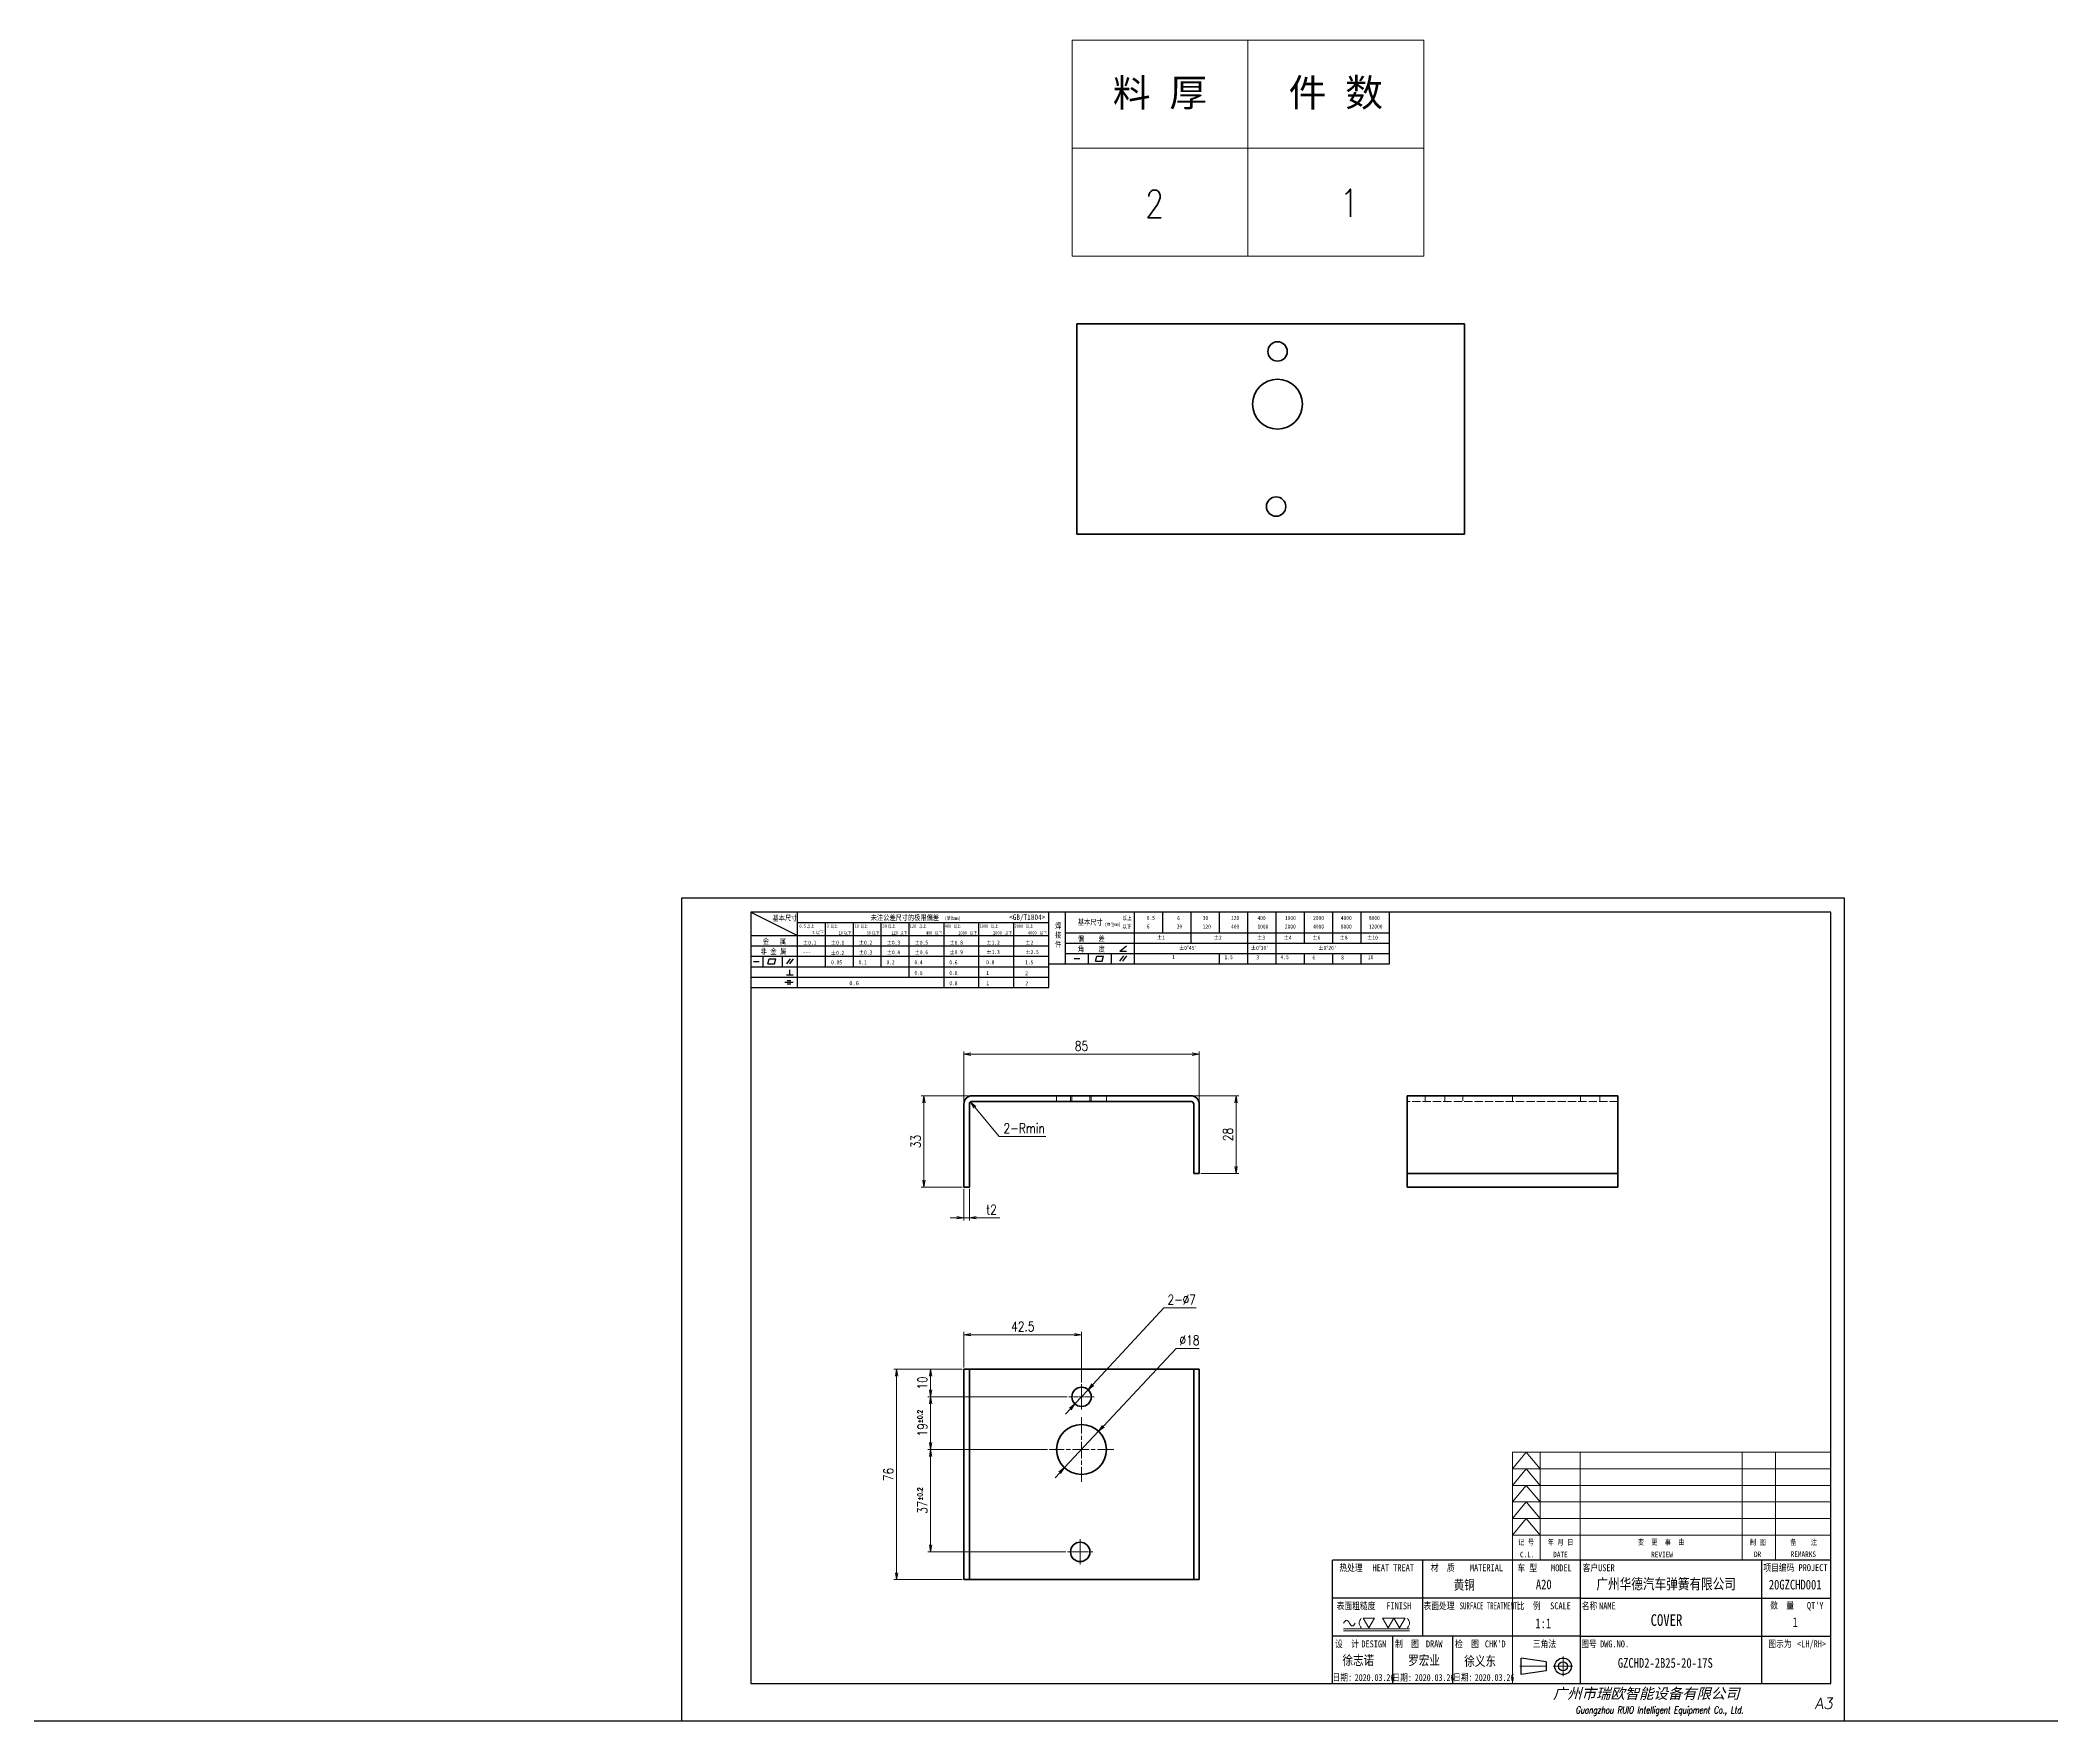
# Model space of a CAD drawing. Header units: millimetres. Extents: x 1201 to 11615, y -7347 to 2683.
# Drawn here: x 3101 to 3827, y -7347 to -6741 of the extents above; entities that cross this region are included whole.
import ezdxf
from ezdxf.enums import TextEntityAlignment as Align

# ---------------------------------------------------------------- set-up
doc = ezdxf.new("R2010")
doc.units = ezdxf.units.MM
for name, pattern in [('AM_ISO02W050x2', [3.75, 3, -0.75]), ('AM_ISO08W050x2', [9, 6, -0.75, 1.5, -0.75]), ('CENTER', [2, 1.25, -0.25, 0.25, -0.25])]:
    doc.linetypes.add(name, pattern=pattern)
for name, color, linetype, lineweight in [('CENTER', 2, 'AM_ISO08W050x2', 15), ('DIM', 3, 'Continuous', 20), ('DRAWING', 7, 'Continuous', 35), ('HIDDEN', 1, 'AM_ISO02W050x2', 18), ('图框', 7, 'Continuous', 15)]:
    doc.layers.add(name, color=color, linetype=linetype, lineweight=lineweight)
doc.layers.add('图\\M+19E79\\M+195B6\\M+18E9A', color=7, linetype='Continuous')
doc.styles.add('DIM', font='romans.shx', dxfattribs={"width": 0.8, "bigfont": 'bigfont.shx'})
doc.styles.get("Standard").update_dxf_attribs({"font": 'arial.ttf'})
doc.styles.add('STYLE1', font='')
doc.styles.add('国标', font='simfang.ttf', dxfattribs={"width": 0.8})
doc.styles.add('标题\\M+18E9A', font='romand.shx', dxfattribs={"oblique": 10, "bigfont": 'bigfont.shx'})
doc.styles.get('STYLE1').set_extended_font_data('SimSun')
doc.dimstyles.new('YH 1-1$0', dxfattribs={"dimtxt": 3.5, "dimasz": 2.5, "dimexe": 1, "dimexo": 0.625, "dimgap": 1.2, "dimtad": 1, "dimzin": 9, "dimdsep": 46, "dimtxsty": 'DIM', "dimblk": 'OPEN', "dimcen": 0, "dimclrd": 8, "dimclre": 8, "dimclrt": 2, "dimazin": 2, "dimtfac": 0.5, "dimtmove": 0, "dimatfit": 3, "dimldrblk": 'OPEN', "dimfxl": 0, "dimtolj": 1, "dimlwd": 13, "dimlwe": 13, "dimarcsym": 0})
doc.dimstyles.new('YH 1-1$3', dxfattribs={"dimtxt": 3.5, "dimasz": 2.5, "dimexe": 1, "dimexo": 0.625, "dimgap": 1.2, "dimtad": 1, "dimtoh": 1, "dimzin": 9, "dimdsep": 46, "dimtxsty": 'DIM', "dimblk": 'OPEN', "dimcen": 0, "dimclrd": 8, "dimclre": 8, "dimclrt": 2, "dimazin": 2, "dimtfac": 0.5, "dimtmove": 0, "dimatfit": 3, "dimldrblk": 'OPEN', "dimfxl": 0, "dimtolj": 1, "dimlwd": 13, "dimlwe": 13, "dimarcsym": 0})
doc.dimstyles.new('YH 1-1$4', dxfattribs={"dimtxt": 3.5, "dimasz": 2.5, "dimexe": 1, "dimexo": 0.625, "dimgap": 1.2, "dimtad": 1, "dimtoh": 1, "dimzin": 9, "dimdsep": 46, "dimtxsty": 'DIM', "dimblk": 'OPEN', "dimcen": 0, "dimclrd": 8, "dimclre": 8, "dimclrt": 2, "dimazin": 2, "dimtfac": 0.5, "dimtmove": 0, "dimatfit": 3, "dimldrblk": 'OPEN', "dimfxl": 0, "dimtolj": 1, "dimlwd": 13, "dimlwe": 13, "dimarcsym": 0})

# ---------------------------------------------------------------- blocks, each defined once
blk = doc.blocks.new('GZDEH零件A3图框V01版')
at = {"color": 1, "linetype": 'CENTER', "lineweight": 5, "ltscale": 9.144}
blk.add_line((3169.96, -1826.8), (3160.14, -1826.8), dxfattribs=at)
at = {"color": 2, "linetype": 'ByBlock', "lineweight": 30}
for p, q in [((3169.66, -1825.2), (3160.66, -1823.8)), ((3160.66, -1829.8), (3160.66, -1823.8)), ((3169.66, -1828.4), (3160.66, -1829.8)), ((3169.66, -1825.2), (3169.66, -1828.4))]:
    blk.add_line(p, q, dxfattribs=at)
at = {"color": 1, "linetype": 'CENTER', "lineweight": 5, "ltscale": 16.256}
for p, q in [((3179.31, -1826.8), (3172.27, -1826.8)), ((3175.79, -1823.28), (3175.79, -1830.32))]:
    blk.add_line(p, q, dxfattribs=at)
at = {"color": 2, "linetype": 'ByBlock', "lineweight": 30}
for radius in [3, 1.6]:
    blk.add_circle((3175.79, -1826.8), radius, dxfattribs=at)
at = {"layer": 'Defpoints', "linetype": 'Continuous'}
for p, q in [((2857.49, -1549.46), (2857.49, -1846.46)), ((3277.49, -1549.46), (2857.49, -1549.46)), ((3277.49, -1846.46), (3277.49, -1549.46)), ((2857.49, -1846.46), (3277.49, -1846.46))]:
    blk.add_line(p, q, dxfattribs=at)
at = {"layer": '图\\M+19E79\\M+195B6\\M+18E9A', "linetype": 'Continuous', "lineweight": 30}
for p, q in [((2882.49, -1554.46), (2882.49, -1832.96)), ((3272.49, -1554.46), (2882.49, -1554.46)), ((3272.49, -1832.96), (3272.49, -1554.46)), ((2882.49, -1832.96), (3272.49, -1832.96))]:
    blk.add_line(p, q, dxfattribs=at)
at = {"layer": '图\\M+19E79\\M+195B6\\M+18E9A', "color": 9}
for p, q in [((2882.49, -1554.46), (2899.37, -1562.92)), ((2899.37, -1581.67), (2899.37, -1554.46)), ((2899.37, -1558.24), (2990.09, -1558.24)), ((2909.45, -1574.17), (2909.45, -1558.24)), ((2919.53, -1574.17), (2919.53, -1558.24)), ((2929.61, -1574.17), (2929.61, -1558.24)), ((2939.69, -1577.92), (2939.69, -1558.24)), ((2952.29, -1581.67), (2952.29, -1558.24)), ((2964.89, -1581.67), (2964.89, -1558.24)), ((2977.49, -1581.67), (2977.49, -1558.24)), ((2990.09, -1581.67), (2990.09, -1554.46)), ((2996.09, -1573.08), (2996.09, -1554.46)), ((3021.09, -1561.98), (3021.09, -1554.46)), ((3031.31, -1561.98), (3031.31, -1554.46)), ((3041.53, -1561.98), (3041.53, -1554.46)), ((3051.75, -1561.98), (3051.75, -1554.46)), ((3061.98, -1561.98), (3061.98, -1554.46)), ((3072.2, -1561.98), (3072.2, -1554.46)), ((3082.42, -1561.98), (3082.42, -1554.46)), ((3092.64, -1561.98), (3092.64, -1554.46)), ((3102.86, -1561.98), (3102.86, -1554.46)), ((3113.09, -1573.08), (3113.09, -1554.46)), ((2882.49, -1562.92), (2990.09, -1562.92)), ((2882.49, -1566.67), (2990.09, -1566.67)), ((2996.09, -1561.98), (3113.09, -1561.98)), ((2996.09, -1565.68), (3113.09, -1565.68)), ((3015.75, -1568.51), (3018.15, -1566.66)), ((3015.75, -1568.51), (3018.15, -1568.51)), ((3021.09, -1573.08), (3021.09, -1561.98)), ((3041.53, -1565.68), (3041.53, -1561.98)), ((3061.98, -1573.08), (3061.98, -1561.98)), ((3072.2, -1573.08), (3072.2, -1561.98)), ((3082.42, -1565.68), (3082.42, -1561.98)), ((3092.64, -1565.68), (3092.64, -1561.98)), ((3102.86, -1565.68), (3102.86, -1561.98)), ((2882.49, -1570.42), (2990.09, -1570.42)), ((2882.49, -1574.17), (2990.09, -1574.17)), ((2883.43, -1572.27), (2885.49, -1572.27)), ((2886.92, -1574.12), (2886.92, -1570.42)), ((2888.59, -1573.16), (2889.07, -1571.37)), ((2888.59, -1573.16), (2891, -1573.16)), ((2889.07, -1571.37), (2891.48, -1571.37)), ((2891, -1573.16), (2891.48, -1571.37)), ((2893.91, -1574.12), (2893.91, -1570.42)), ((2895.52, -1573.16), (2896.85, -1571.3)), ((2896.58, -1577.05), (2896.58, -1575.28)), ((2896.6, -1573.16), (2897.94, -1571.3)), ((2990.09, -1573.08), (3113.09, -1573.08)), ((2996.09, -1569.38), (3113.09, -1569.38)), ((2999.26, -1571.23), (3001.32, -1571.23)), ((3004.42, -1573.08), (3004.42, -1569.38)), ((3006.97, -1572.12), (3007.45, -1570.33)), ((3006.97, -1572.12), (3009.39, -1572.12)), ((3007.45, -1570.33), (3009.86, -1570.33)), ((3009.39, -1572.12), (3009.86, -1570.33)), ((3012.75, -1573.08), (3012.75, -1569.38)), ((3012.75, -1573.33), (3012.75, -1573.08)), ((3015.81, -1572.12), (3017.15, -1570.26)), ((3016.89, -1572.12), (3018.23, -1570.26)), ((3051.75, -1573.08), (3051.75, -1569.38)), ((3082.42, -1573.08), (3082.42, -1569.48)), ((3092.64, -1573.08), (3092.64, -1569.38)), ((3102.86, -1573.08), (3102.86, -1569.38)), ((2882.49, -1577.92), (2990.09, -1577.92)), ((2882.49, -1581.67), (2990.09, -1581.67)), ((2894.79, -1579.77), (2897.77, -1579.77)), ((2895.42, -1577.05), (2897.81, -1577.05)), ((2895.57, -1579.17), (2896.92, -1579.17)), ((2895.57, -1580.37), (2896.93, -1580.37)), ((3272.49, -1788.46), (3092.49, -1788.46)), ((3124.99, -1788.46), (3124.99, -1815.96)), ((3181.99, -1788.46), (3181.99, -1832.96)), ((3247.49, -1788.46), (3247.49, -1832.96)), ((3181.99, -1802.21), (3092.49, -1802.21)), ((3181.99, -1802.21), (3272.49, -1802.21)), ((3181.99, -1815.96), (3092.49, -1815.96)), ((3114.17, -1815.96), (3114.17, -1832.96)), ((3114.17, -1815.96), (3114.17, -1832.96)), ((3135.83, -1815.96), (3135.83, -1832.96)), ((3135.83, -1815.96), (3135.83, -1832.96)), ((3181.99, -1815.96), (3272.49, -1815.96))]:
    blk.add_line(p, q, dxfattribs=at)
at = {"layer": '图\\M+19E79\\M+195B6\\M+18E9A', "color": 7}
blk.add_line((3272.49, -1788.46), (3092.49, -1788.46), dxfattribs=at)
at = {"layer": '图\\M+19E79\\M+195B6\\M+18E9A', "color": 9, "linetype": 'Continuous'}
blk.add_line((3092.49, -1832.96), (3092.49, -1788.46), dxfattribs=at)
at = {"layer": '图框', "color": 7}
for p, q in [((3157.49, -1749.46), (3272.49, -1749.46)), ((3157.49, -1832.96), (3157.49, -1749.46))]:
    blk.add_line(p, q, dxfattribs=at)
at = {"layer": '图框', "color": 9}
for p, q in [((3157.49, -1755.46), (3162.49, -1749.46)), ((3162.49, -1749.46), (3167.49, -1755.46)), ((3167.49, -1788.46), (3167.49, -1749.46)), ((3240.49, -1788.46), (3240.49, -1749.46)), ((3252.49, -1749.46), (3252.49, -1788.46)), ((3157.49, -1755.46), (3272.49, -1755.46)), ((3157.49, -1761.46), (3162.49, -1755.46)), ((3162.49, -1755.46), (3167.49, -1761.46)), ((3157.49, -1761.46), (3272.49, -1761.46)), ((3157.49, -1767.46), (3162.49, -1761.46)), ((3162.49, -1761.46), (3167.49, -1767.46)), ((3157.49, -1767.46), (3272.49, -1767.46)), ((3157.49, -1773.46), (3162.49, -1767.46)), ((3162.49, -1767.46), (3167.49, -1773.46)), ((3157.49, -1773.46), (3272.49, -1773.46)), ((3157.49, -1779.46), (3162.49, -1773.46)), ((3157.49, -1779.46), (3272.49, -1779.46)), ((3162.49, -1773.46), (3167.49, -1779.46))]:
    blk.add_line(p, q, dxfattribs=at)
at = {"layer": '图框', "color": 9, "linetype": 'Continuous'}
blk.add_line((3181.99, -1749.46), (3181.99, -1832.96), dxfattribs=at)
at = {"layer": '图\\M+19E79\\M+195B6\\M+18E9A', "color": 9, "style": '国标'}
for s, height, width, p in [('基本尺寸', 2, 0.8, (2890.33, -1557.58)), ('未注公差尺寸的极限偏差', 2, 0.8, (2925.81, -1557.44)), ('30', 1.2, 0.8, (2930.04, -1560.11)), ('<GB/T1804>', 2, 0.8, (2975.78, -1557.27)), ('基本尺寸', 2, 0.8, (3000.6, -1559.1)), ('以下', 1.5, 0.8, (3016.58, -1560.43)), ('以上', 1.5, 0.8, (3016.64, -1557.33)), ('0.5', 1.5, 0.8, (3025.49, -1557.3)), ('6', 1.5, 0.8, (3025.49, -1560.38)), ('30', 1.5, 0.8, (3036.31, -1560.39)), ('6', 1.5, 0.8, (3036.45, -1557.34)), ('30', 1.5, 0.8, (3045.69, -1557.31)), ('120', 1.5, 0.8, (3045.69, -1560.41)), ('400', 1.5, 0.8, (3055.91, -1560.41)), ('120', 1.5, 0.8, (3055.91, -1557.31)), ('400', 1.5, 0.8, (3065.46, -1557.31)), ('1000', 1.5, 0.8, (3065.46, -1560.41)), ('2000', 1.5, 0.8, (3075.36, -1560.41)), ('1000', 1.5, 0.8, (3075.36, -1557.31)), ('4000', 1.5, 0.8, (3085.57, -1560.41)), ('2000', 1.5, 0.8, (3085.57, -1557.31)), ('4000', 1.5, 0.8, (3095.57, -1557.31)), ('8000', 1.5, 0.8, (3095.57, -1560.41)), ('8000', 1.5, 0.8, (3105.7, -1557.31)), ('12000', 1.5, 0.8, (3105.7, -1560.41)), ('非 金 属', 2, 0.8, (2886.02, -1569.65)), ('金   属', 2, 0.8, (2886.82, -1565.98)), ('±0.1', 1.5, 0.8, (2901.27, -1566.23)), ('±0.1', 1.5, 0.8, (2911.35, -1566.23)), ('±0.2', 1.5, 0.8, (2911.35, -1569.92)), ('±0.2', 1.5, 0.8, (2921.43, -1566.23)), ('±0.3', 1.5, 0.8, (2921.43, -1569.77)), ('±0.3', 1.5, 0.8, (2931.51, -1566.23)), ('±0.4', 1.5, 0.8, (2931.51, -1569.71)), ('±0.5', 1.5, 0.8, (2941.59, -1566.23)), ('±0.6', 1.5, 0.8, (2941.59, -1569.71)), ('±0.8', 1.5, 0.8, (2954.19, -1566.23)), ('±0.9', 1.5, 0.8, (2954.19, -1569.68)), ('±1.2', 1.5, 0.8, (2967.51, -1566.23)), ('±1.3', 1.5, 0.8, (2967.51, -1569.62)), ('±2', 1.5, 0.8, (2981.58, -1566.23)), ('±2.5', 1.5, 0.8, (2981.58, -1569.61)), ('偏    差', 2, 0.8, (3000.6, -1565.04)), ('角    度', 2, 0.8, (3000.6, -1568.74)), ('±1', 1.5, 0.8, (3029.16, -1564.42)), ("±0%%D45'", 1.5, 0.8, (3037.06, -1568.12)), ('±2', 1.5, 0.8, (3049.61, -1564.42)), ("±0%%D30'", 1.5, 0.8, (3062.98, -1568.12)), ('±3', 1.5, 0.8, (3065.3, -1564.42)), ('±4', 1.5, 0.8, (3074.85, -1564.42)), ('±6', 1.5, 0.8, (3085.22, -1564.42)), ("±0%%D20'", 1.5, 0.8, (3087.38, -1568.12)), ('±8', 1.5, 0.8, (3095.06, -1564.42)), ('±10', 1.5, 0.8, (3105.02, -1564.42)), ('---', 1.5, 0.8, (2901.27, -1569.65)), ('0.1', 1.5, 0.8, (2921.43, -1573.34)), ('0.2', 1.5, 0.8, (2931.51, -1573.33)), ('0.4', 1.5, 0.8, (2941.59, -1573.33)), ('0.6', 1.5, 0.8, (2941.59, -1577.14)), ('0.6', 1.5, 0.8, (2954.19, -1573.35)), ('0.8', 1.5, 0.8, (2954.19, -1577.17)), ('0.8', 1.5, 0.8, (2967.51, -1573.33)), ('1', 1.5, 0.8, (2967.51, -1577.12)), ('2', 1.5, 0.8, (2981.58, -1577.26)), ('1.5', 1.5, 0.8, (2981.58, -1573.34)), ('1', 1.5, 0.8, (3034.69, -1571.43)), ('1.5', 1.5, 0.8, (3053.59, -1571.46)), ('3', 1.5, 0.8, (3065.05, -1571.53)), ('4.5', 1.5, 0.8, (3073.82, -1571.46)), ('6', 1.5, 0.8, (3085.28, -1571.6)), ('8', 1.5, 0.8, (3095.68, -1571.56)), ('10', 1.5, 0.8, (3105.36, -1571.47)), ('0.8', 1.5, 0.8, (2954.19, -1580.87)), ('1', 1.5, 0.8, (2967.59, -1580.86)), ('2', 1.5, 0.8, (2981.62, -1580.89)), ('热处理', 2.5, 0.8, (3095.03, -1792.46)), ('材  质', 2.5, 0.8, (3128.04, -1792.46)), ('项目编码 PROJECT', 2.5, 0.8, (3248.13, -1792.43)), ('表面粗糙度', 2.5, 0.8, (3094.05, -1806.21)), ('表面处理', 2.5, 0.8, (3125.41, -1806.21)), ('SURFACE TREATMENT', 2.5, 0.6, (3138.47, -1806.21)), ('比  例\u3000', 2.5, 0.8, (3159.1, -1806.21)), ('SCALE', 2.5, 0.8, (3171.15, -1806.21)), ('名称\u3000', 2.5, 0.8, (3182.54, -1806.21)), ('NAME', 2.5, 0.8, (3188.8, -1806.21)), ('数  量', 2.5, 0.8, (3250.61, -1806.05)), ("QT'Y ", 2.5, 0.8, (3263.86, -1806.05)), (' DESIGN', 2.5, 0.8, (3101.47, -1819.96)), (' DRAW', 2.5, 0.8, (3124.78, -1819.96)), ("CHK'D", 2.5, 0.8, (3147.58, -1819.96)), ('三角法', 2.5, 0.8, (3164.9, -1819.96)), ('图号', 2.5, 0.8, (3182.36, -1819.96)), ('DWG.NO.', 2.5, 0.8, (3189.16, -1819.96)), ('图示为', 2.5, 0.8, (3249.94, -1819.93)), ('<LH/RH>', 2.5, 0.8, (3260.31, -1819.93))]:
    blk.add_text(s, height=height, dxfattribs=dict(at, width=width)).set_placement(p)
at = {"layer": '图\\M+19E79\\M+195B6\\M+18E9A', "color": 9, "lineweight": 15, "style": '国标', "width": 0.8}
for s, p in [('0.5', (2900.03, -1560.11)), ('以上', (2902.64, -1560.16)), ('3', (2904.73, -1562.41)), ('以下', (2906.1, -1562.46)), ('3', (2909.88, -1560.11)), ('以上', (2911.25, -1560.16)), ('10', (2914.19, -1562.54)), ('以下', (2916.18, -1562.59)), ('10', (2919.96, -1560.11)), ('以上', (2922.09, -1560.16)), ('30', (2924.27, -1562.54)), ('以下', (2926.26, -1562.59)), ('以上', (2932.02, -1560.16)), ('120', (2933.26, -1562.54)), ('以下', (2936.34, -1562.59)), ('120', (2939.88, -1560.11)), ('以上', (2943.21, -1560.16)), ('400', (2945.7, -1562.54)), ('以下', (2948.94, -1562.59)), ('400', (2952.52, -1560.11)), ('(单位mm)', (2952.44, -1557.27)), ('以上', (2955.68, -1560.16)), ('1000', (2957.41, -1562.54)), ('以下', (2961.54, -1562.59)), ('1000', (2965.12, -1560.11)), ('以上', (2969.16, -1560.16)), ('2000', (2969.99, -1562.54)), ('以下', (2974.14, -1562.59)), ('2000', (2977.72, -1560.11)), ('以上', (2981.8, -1560.16)), ('4000', (2982.59, -1562.54)), ('以下', (2986.74, -1562.59)), ('(单位mm)', (3010.27, -1559.51))]:
    blk.add_text(s, height=1.2, dxfattribs=at).set_placement(p)
at = {"layer": '图\\M+19E79\\M+195B6\\M+18E9A', "color": 9, "lineweight": 13, "style": '国标'}
blk.add_text('0.6', height=1.5, dxfattribs=at).set_placement((2918.05, -1580.85))
at = {"layer": '图\\M+19E79\\M+195B6\\M+18E9A', "color": 9, "style": '国标', "width": 0.8}
for s, p in [('HEAT TREAT', (3114.49, -1792.46)), ('MATERIAL', (3148.14, -1792.46)), ('客户', (3185.68, -1792.46)), ('USER', (3191.46, -1792.46)), ('FINISH', (3116.48, -1806.21)), ('设  计', (3097.79, -1819.96)), ('制  图', (3119.43, -1819.96)), ('检  图', (3141.11, -1819.96)), ('日期:', (3096.09, -1832)), ('日期:', (3117.71, -1832.1)), ('日期:', (3139.62, -1832))]:
    blk.add_text(s, height=2.5, dxfattribs=at).set_placement(p, align=Align.CENTER)
for s, p in [('车 型', (3162.87, -1791.2)), ('MODEL', (3175.2, -1791.24))]:
    blk.add_text(s, height=2.5, dxfattribs=at).set_placement(p, align=Align.MIDDLE)
at = {"layer": '图\\M+19E79\\M+195B6\\M+18E9A', "color": 7, "lineweight": -3, "style": 'STYLE1', "oblique": 15}
blk.add_text('广州市瑞欧智能设备有限公司', height=3.8, dxfattribs=at).set_placement((3172.16, -1838.51))
at = {"layer": '图\\M+19E79\\M+195B6\\M+18E9A', "color": 7, "style": '标题\\M+18E9A', "oblique": 10, "width": 0.75}
blk.add_text('Guangzhou RUIO Intelligent Equipment Co., Ltd. ', height=2.5, dxfattribs=at).set_placement((3211.26, -1842.9), align=Align.MIDDLE)
at = {"layer": '图\\M+19E79\\M+195B6\\M+18E9A', "color": 7, "style": '标题\\M+18E9A', "oblique": 10}
blk.add_text('A3', height=4, dxfattribs=at).set_placement((3269.91, -1840.2), align=Align.MIDDLE)
at = {"layer": '图\\M+19E79\\M+195B6\\M+18E9A', "color": 9, "insert": (2992.39, -1558.41), "char_height": 2, "width": 3.1877, "attachment_point": 1, "style": '国标'}
blk.add_mtext('焊\\P接\\P件', dxfattribs=at)
at = {"layer": '图\\M+19E79\\M+195B6\\M+18E9A', "color": 9, "insert": (2911.51, -1573.37), "char_height": 1.5, "attachment_point": 7, "style": '国标'}
blk.add_mtext_dynamic_manual_height_columns('0.05', width=5.1982, gutter_width=12.5, heights=[0], dxfattribs=at)
at = {"layer": '图框', "color": 9, "style": '国标', "width": 0.8}
for s, p in [('记 号', (3162.47, -1782.94)), ('C.L.', (3162.86, -1787.45)), ('年 月 日', (3174.9, -1782.98)), ('DATE', (3174.85, -1787.42)), ('变  更  事  由', (3211.24, -1782.93)), ('REVIEW', (3211.55, -1787.45))]:
    blk.add_text(s, height=2, dxfattribs=at).set_placement(p, align=Align.CENTER)
for s, p in [('制 图', (3246.15, -1781.95)), ('DR', (3246.06, -1786.34)), ('备    注', (3262.68, -1781.92)), ('REMARKS', (3262.57, -1786.32))]:
    blk.add_text(s, height=2, dxfattribs=at).set_placement(p, align=Align.MIDDLE)
blk = doc.blocks.new('FINISH_012')
at = {"layer": 'DIM'}
for p, q in [((-16.94, -5), (-14.06, -5)), ((-15.5, -7.5), (-16.94, -5)), ((-14.06, -5), (-15.5, -7.5)), ((-11.94, -5), (-9.06, -5)), ((-10.5, -7.5), (-11.94, -5)), ((-9.06, -5), (-10.5, -7.5)), ((-7.61, -7.5), (-9.06, -5)), ((-9.06, -5), (-6.17, -5)), ((-6.17, -5), (-7.61, -7.5)), ((-22.04, -7.78), (-5, -7.78)), ((-22.04, -8.28), (-5, -8.28))]:
    blk.add_line(p, q, dxfattribs=at)
for points in [[(-17.5, -5), (-18, -6.25), (-17.5, -7.5)], [(-5.5, -5), (-5, -6.25), (-5.5, -7.5)], [(-22, -6.25), (-21.25, -5.5), (-20.5, -6.25), (-19.75, -7), (-19, -6.25)]]:
    blk.add_spline(points, degree=3, dxfattribs=at)
blk = doc.blocks.new('_Open')
at = {"color": 0, "linetype": 'ByBlock', "lineweight": -2}
for p, q in [((-1, 0.17), (0, 0)), ((-1, -0.17), (0, 0)), ((0, 0), (-1, 0))]:
    blk.add_line(p, q, dxfattribs=at)
blk = doc.blocks.new('*D857')
at = {"layer": 'Defpoints', "color": 0, "ltscale": 2, "transparency": 16777216}
for p in [(3434.31, -7220.5), (3410.01, -7296.5), (3434.31, -7296.5)]:
    blk.add_point(p, dxfattribs=at)
at = {"layer": 'DIM', "color": 8, "lineweight": 13, "ltscale": 2, "transparency": 16777216}
for p, q in [((3433.69, -7220.5), (3409.01, -7220.5)), ((3410.01, -7223), (3410.01, -7294)), ((3433.69, -7296.5), (3409.01, -7296.5))]:
    blk.add_line(p, q, dxfattribs=at)
at = {"layer": 'DIM', "color": 8, "lineweight": 13, "ltscale": 2, "transparency": 16777216, "xscale": 2.5, "yscale": 2.5, "zscale": 2.5}
for p, rotation in [((3410.01, -7220.5), 90), ((3410.01, -7296.5), 270)]:
    blk.add_blockref('_Open', p, dxfattribs=dict(at, rotation=rotation))
at = {"layer": 'DIM', "color": 2, "ltscale": 2, "transparency": 16777216, "insert": (3407.06, -7258.5), "char_height": 3.5, "attachment_point": 5, "rotation": 90, "style": 'DIM'}
blk.add_mtext('\\A1;76', dxfattribs=at)
blk = doc.blocks.new('*D858')
at = {"layer": 'Defpoints', "color": 0, "ltscale": 2, "transparency": 16777216}
for p in [(3422.31, -7220.5), (3434.31, -7220.5), (3472.26, -7230.5)]:
    blk.add_point(p, dxfattribs=at)
at = {"layer": 'DIM', "color": 8, "lineweight": 13, "ltscale": 2, "transparency": 16777216}
for p, q in [((3433.69, -7220.5), (3421.31, -7220.5)), ((3422.31, -7228), (3422.31, -7223)), ((3471.64, -7230.5), (3421.31, -7230.5))]:
    blk.add_line(p, q, dxfattribs=at)
at = {"layer": 'DIM', "color": 8, "lineweight": 13, "ltscale": 2, "transparency": 16777216, "xscale": 2.5, "yscale": 2.5, "zscale": 2.5}
for p, rotation in [((3422.31, -7220.5), 90), ((3422.31, -7230.5), 270)]:
    blk.add_blockref('_Open', p, dxfattribs=dict(at, rotation=rotation))
at = {"layer": 'DIM', "color": 2, "ltscale": 2, "transparency": 16777216, "insert": (3419.36, -7225.5), "char_height": 3.5, "attachment_point": 5, "rotation": 90, "style": 'DIM'}
blk.add_mtext('\\A1;10', dxfattribs=at)
blk = doc.blocks.new('*D859')
at = {"layer": 'Defpoints', "color": 0, "ltscale": 2, "transparency": 16777216}
for p in [(3472.26, -7230.5), (3422.31, -7249.5), (3465.11, -7249.5)]:
    blk.add_point(p, dxfattribs=at)
at = {"layer": 'DIM', "color": 8, "lineweight": 13, "ltscale": 2, "transparency": 16777216}
for p, q in [((3471.64, -7230.5), (3421.31, -7230.5)), ((3422.31, -7233), (3422.31, -7247)), ((3464.49, -7249.5), (3421.31, -7249.5))]:
    blk.add_line(p, q, dxfattribs=at)
at = {"layer": 'DIM', "color": 8, "lineweight": 13, "ltscale": 2, "transparency": 16777216, "xscale": 2.5, "yscale": 2.5, "zscale": 2.5}
for p, rotation in [((3422.31, -7230.5), 90), ((3422.31, -7249.5), 270)]:
    blk.add_blockref('_Open', p, dxfattribs=dict(at, rotation=rotation))
at = {"layer": 'DIM', "color": 2, "ltscale": 2, "transparency": 16777216, "insert": (3419.36, -7240), "char_height": 3.5, "attachment_point": 5, "rotation": 90, "style": 'DIM'}
blk.add_mtext('\\A2;19{\\H1.75;\\M+1817D0.2}', dxfattribs=at)
blk = doc.blocks.new('*D860')
at = {"layer": 'Defpoints', "color": 0, "ltscale": 2, "transparency": 16777216}
for p in [(3464.49, -7249.5), (3422.31, -7286.5), (3471.76, -7286.5)]:
    blk.add_point(p, dxfattribs=at)
at = {"layer": 'DIM', "color": 8, "lineweight": 13, "ltscale": 2, "transparency": 16777216}
for p, q in [((3463.86, -7249.5), (3421.31, -7249.5)), ((3422.31, -7252), (3422.31, -7284)), ((3471.14, -7286.5), (3421.31, -7286.5))]:
    blk.add_line(p, q, dxfattribs=at)
at = {"layer": 'DIM', "color": 8, "lineweight": 13, "ltscale": 2, "transparency": 16777216, "xscale": 2.5, "yscale": 2.5, "zscale": 2.5}
for p, rotation in [((3422.31, -7249.5), 90), ((3422.31, -7286.5), 270)]:
    blk.add_blockref('_Open', p, dxfattribs=dict(at, rotation=rotation))
at = {"layer": 'DIM', "color": 2, "ltscale": 2, "transparency": 16777216, "insert": (3419.36, -7268), "char_height": 3.5, "attachment_point": 5, "rotation": 90, "style": 'DIM'}
blk.add_mtext('\\A2;37{\\H1.75;\\M+1817D0.2}', dxfattribs=at)
blk = doc.blocks.new('*D861')
at = {"layer": 'Defpoints', "color": 0, "ltscale": 2, "transparency": 16777216}
for p in [(3434.31, -7208.07), (3434.31, -7220.5), (3476.81, -7225.95)]:
    blk.add_point(p, dxfattribs=at)
at = {"layer": 'DIM', "color": 8, "lineweight": 13, "ltscale": 2, "transparency": 16777216}
for p, q in [((3434.31, -7219.87), (3434.31, -7207.07)), ((3474.31, -7208.07), (3436.81, -7208.07)), ((3476.81, -7225.32), (3476.81, -7207.07))]:
    blk.add_line(p, q, dxfattribs=at)
at = {"layer": 'DIM', "color": 8, "lineweight": 13, "ltscale": 2, "transparency": 16777216, "xscale": 2.5, "yscale": 2.5, "zscale": 2.5, "rotation": 180}
blk.add_blockref('_Open', (3434.31, -7208.07), dxfattribs=at)
at = {"layer": 'DIM', "color": 8, "lineweight": 13, "ltscale": 2, "transparency": 16777216, "xscale": 2.5, "yscale": 2.5, "zscale": 2.5}
blk.add_blockref('_Open', (3476.81, -7208.07), dxfattribs=at)
at = {"layer": 'DIM', "color": 2, "ltscale": 2, "transparency": 16777216, "insert": (3455.56, -7205.12), "char_height": 3.5, "attachment_point": 5, "style": 'DIM'}
blk.add_mtext('\\A1;42.5', dxfattribs=at)
blk = doc.blocks.new('*D862')
at = {"layer": 'Defpoints', "color": 0, "ltscale": 2, "transparency": 16777216}
for p in [(3519.31, -7106.76), (3434.31, -7125.96), (3519.31, -7125.96)]:
    blk.add_point(p, dxfattribs=at)
at = {"layer": 'DIM', "color": 8, "lineweight": 13, "ltscale": 2, "transparency": 16777216}
for p, q in [((3434.31, -7125.34), (3434.31, -7105.76)), ((3436.81, -7106.76), (3516.81, -7106.76)), ((3519.31, -7125.34), (3519.31, -7105.76))]:
    blk.add_line(p, q, dxfattribs=at)
at = {"layer": 'DIM', "color": 8, "lineweight": 13, "ltscale": 2, "transparency": 16777216, "xscale": 2.5, "yscale": 2.5, "zscale": 2.5, "rotation": 180}
blk.add_blockref('_Open', (3434.31, -7106.76), dxfattribs=at)
at = {"layer": 'DIM', "color": 8, "lineweight": 13, "ltscale": 2, "transparency": 16777216, "xscale": 2.5, "yscale": 2.5, "zscale": 2.5}
blk.add_blockref('_Open', (3519.31, -7106.76), dxfattribs=at)
at = {"layer": 'DIM', "color": 2, "ltscale": 2, "transparency": 16777216, "insert": (3476.81, -7103.81), "char_height": 3.5, "attachment_point": 5, "style": 'DIM'}
blk.add_mtext('\\A1;85', dxfattribs=at)
blk = doc.blocks.new('*D863')
at = {"layer": 'Defpoints', "color": 0, "ltscale": 2, "transparency": 16777216}
for p in [(3437.31, -7121.8), (3419.91, -7154.8), (3434.31, -7154.8)]:
    blk.add_point(p, dxfattribs=at)
at = {"layer": 'DIM', "color": 8, "lineweight": 13, "ltscale": 2, "transparency": 16777216}
for p, q in [((3436.69, -7121.8), (3418.91, -7121.8)), ((3419.91, -7124.3), (3419.91, -7152.3)), ((3433.69, -7154.8), (3418.91, -7154.8))]:
    blk.add_line(p, q, dxfattribs=at)
at = {"layer": 'DIM', "color": 8, "lineweight": 13, "ltscale": 2, "transparency": 16777216, "xscale": 2.5, "yscale": 2.5, "zscale": 2.5}
for p, rotation in [((3419.91, -7121.8), 90), ((3419.91, -7154.8), 270)]:
    blk.add_blockref('_Open', p, dxfattribs=dict(at, rotation=rotation))
at = {"layer": 'DIM', "color": 2, "ltscale": 2, "transparency": 16777216, "insert": (3416.96, -7138.3), "char_height": 3.5, "attachment_point": 5, "rotation": 90, "style": 'DIM'}
blk.add_mtext('\\A1;33', dxfattribs=at)
blk = doc.blocks.new('*D864')
at = {"layer": 'Defpoints', "color": 0, "ltscale": 2, "transparency": 16777216}
for p in [(3516.31, -7121.8), (3532.62, -7121.8), (3519.31, -7149.8)]:
    blk.add_point(p, dxfattribs=at)
at = {"layer": 'DIM', "color": 8, "lineweight": 13, "ltscale": 2, "transparency": 16777216}
for p, q in [((3516.94, -7121.8), (3533.62, -7121.8)), ((3532.62, -7147.3), (3532.62, -7124.3)), ((3519.94, -7149.8), (3533.62, -7149.8))]:
    blk.add_line(p, q, dxfattribs=at)
at = {"layer": 'DIM', "color": 8, "lineweight": 13, "ltscale": 2, "transparency": 16777216, "xscale": 2.5, "yscale": 2.5, "zscale": 2.5}
for p, rotation in [((3532.62, -7121.8), 90), ((3532.62, -7149.8), 270)]:
    blk.add_blockref('_Open', p, dxfattribs=dict(at, rotation=rotation))
at = {"layer": 'DIM', "color": 2, "ltscale": 2, "transparency": 16777216, "insert": (3529.67, -7135.8), "char_height": 3.5, "attachment_point": 5, "rotation": 90, "style": 'DIM'}
blk.add_mtext('\\A1;28', dxfattribs=at)
blk = doc.blocks.new('*D865')
at = {"layer": 'Defpoints', "color": 0, "ltscale": 2, "transparency": 16777216}
for p in [(3434.31, -7154.8), (3436.31, -7154.8), (3436.31, -7165.85)]:
    blk.add_point(p, dxfattribs=at)
at = {"layer": 'DIM', "color": 8, "lineweight": 13, "ltscale": 2, "transparency": 16777216}
for p, q in [((3434.31, -7155.43), (3434.31, -7166.85)), ((3436.31, -7155.43), (3436.31, -7166.85)), ((3431.81, -7165.85), (3429.31, -7165.85)), ((3434.31, -7165.85), (3436.31, -7165.85)), ((3438.81, -7165.85), (3447.31, -7165.85))]:
    blk.add_line(p, q, dxfattribs=at)
at = {"layer": 'DIM', "color": 8, "lineweight": 13, "ltscale": 2, "transparency": 16777216, "xscale": 2.5, "yscale": 2.5, "zscale": 2.5}
blk.add_blockref('_Open', (3434.31, -7165.85), dxfattribs=at)
at = {"layer": 'DIM', "color": 8, "lineweight": 13, "ltscale": 2, "transparency": 16777216, "xscale": 2.5, "yscale": 2.5, "zscale": 2.5, "rotation": 180}
blk.add_blockref('_Open', (3436.31, -7165.85), dxfattribs=at)
at = {"layer": 'DIM', "color": 2, "ltscale": 2, "transparency": 16777216, "insert": (3444.31, -7162.9), "char_height": 3.5, "attachment_point": 5, "style": 'DIM'}
blk.add_mtext('\\A1;t2', dxfattribs=at)
blk = doc.blocks.new('*D866')
at = {"layer": 'Defpoints', "color": 0, "ltscale": 2, "transparency": 16777216}
for p in [(3436.67, -7124.04), (3437.31, -7124.8)]:
    blk.add_point(p, dxfattribs=at)
at = {"layer": 'DIM', "color": 8, "lineweight": 13, "ltscale": 2, "transparency": 16777216}
for p, q in [((3447.09, -7136.46), (3438.28, -7125.95)), ((3463.89, -7136.46), (3447.09, -7136.46))]:
    blk.add_line(p, q, dxfattribs=at)
at = {"layer": 'DIM', "color": 8, "lineweight": 13, "ltscale": 2, "transparency": 16777216, "xscale": 2.5, "yscale": 2.5, "zscale": 2.5, "rotation": 129.9831425015494}
blk.add_blockref('_Open', (3436.67, -7124.04), dxfattribs=at)
at = {"layer": 'DIM', "color": 2, "ltscale": 2, "transparency": 16777216, "insert": (3456.09, -7133.51), "char_height": 3.5, "attachment_point": 5, "style": 'DIM'}
blk.add_mtext('\\A1;{\\Fromans,bigfont|c134;2-Rmin}', dxfattribs=at)
blk = doc.blocks.new('*D867')
at = {"layer": 'Defpoints', "color": 0, "ltscale": 2, "transparency": 16777216}
for p in [(3482.97, -7242.93), (3470.66, -7256.06)]:
    blk.add_point(p, dxfattribs=at)
at = {"layer": 'DIM', "color": 8, "lineweight": 13, "ltscale": 2, "transparency": 16777216}
for p, q in [((3511.03, -7213.02), (3484.68, -7241.11)), ((3519.29, -7213.02), (3511.03, -7213.02)), ((3470.66, -7256.06), (3482.97, -7242.93)), ((3468.95, -7257.89), (3467.24, -7259.71))]:
    blk.add_line(p, q, dxfattribs=at)
at = {"layer": 'DIM', "color": 8, "lineweight": 13, "ltscale": 2, "transparency": 16777216, "xscale": 2.5, "yscale": 2.5, "zscale": 2.5}
for p, rotation in [((3482.97, -7242.93), 226.8391143025104), ((3470.66, -7256.06), 46.83911430251047)]:
    blk.add_blockref('_Open', p, dxfattribs=dict(at, rotation=rotation))
at = {"layer": 'DIM', "color": 2, "ltscale": 2, "transparency": 16777216, "insert": (3515.76, -7210.07), "char_height": 3.5, "attachment_point": 5, "style": 'DIM'}
blk.add_mtext('\\A1;∅18', dxfattribs=at)
blk = doc.blocks.new('*D868')
at = {"layer": 'Defpoints', "color": 0, "ltscale": 2, "transparency": 16777216}
for p in [(3474.44, -7233.07), (3479.19, -7227.93)]:
    blk.add_point(p, dxfattribs=at)
at = {"layer": 'DIM', "color": 8, "lineweight": 13, "ltscale": 2, "transparency": 16777216}
for p, q in [((3506.49, -7198.34), (3480.88, -7226.09)), ((3518.22, -7198.34), (3506.49, -7198.34)), ((3474.44, -7233.07), (3479.19, -7227.93)), ((3472.75, -7234.91), (3471.05, -7236.75))]:
    blk.add_line(p, q, dxfattribs=at)
at = {"layer": 'DIM', "color": 8, "lineweight": 13, "ltscale": 2, "transparency": 16777216, "xscale": 2.5, "yscale": 2.5, "zscale": 2.5}
for p, rotation in [((3479.19, -7227.93), 227.3011732322337), ((3474.44, -7233.07), 47.30117323223364)]:
    blk.add_blockref('_Open', p, dxfattribs=dict(at, rotation=rotation))
at = {"layer": 'DIM', "color": 2, "ltscale": 2, "transparency": 16777216, "insert": (3512.96, -7195.39), "char_height": 3.5, "attachment_point": 5, "style": 'DIM'}
blk.add_mtext('\\A1;2-%%c7', dxfattribs=at)
blk = doc.blocks.new('*T31')
at = {"color": 0, "linetype": 'ByBlock', "lineweight": -2, "transparency": 16777216}
for p, q in [((0, 0), (127, 0)), ((0, 0), (0, -78)), ((63.5, 0), (63.5, -78)), ((127, 0), (127, -78)), ((0, -39), (127, -39)), ((0, -78), (127, -78))]:
    blk.add_line(p, q, dxfattribs=at)
at = {"color": 0, "transparency": 16777216, "char_height": 10, "width": 60.5, "attachment_point": 5}
for s, insert in [('{\\fSimSun|b0|i0|c134|p2;料 厚}', (31.75, -19.5)), ('{\\fSimSun|b0|i0|c134|p2;件 数}', (95.25, -19.5))]:
    blk.add_mtext(s, dxfattribs=dict(at, insert=insert))
blk = doc.blocks.new('拆图参数')
blk.add_blockref('*T31', (-63.5, 78))
at = {"style": 'DIM', "width": 0.8}
blk.add_attdef('6', text='', height=10, dxfattribs=at).set_placement((-37.13, 18.91), align=Align.MIDDLE_LEFT)
blk.add_attdef('1', text='', height=10, dxfattribs=at).set_placement((36.65, 19.27), align=Align.MIDDLE_CENTER)

msp = doc.modelspace()

# ---------------------------------------------------------------- linework, layer by layer
msp.add_line((1201.092, -7347.472), (10120.957, -7347.472))
at = {"layer": 'CENTER', "ltscale": 0.227502}
for p, q in [((3476.814, -7225.949), (3476.814, -7235.049)), ((3476.314, -7281.949), (3476.314, -7291.049))]:
    msp.add_line(p, q, dxfattribs=at)
at = {"layer": 'CENTER', "ltscale": 0.227499}
for p, q in [((3481.364, -7230.499), (3472.264, -7230.499)), ((3480.864, -7286.499), (3471.764, -7286.499))]:
    msp.add_line(p, q, dxfattribs=at)
at = {"layer": 'CENTER'}
for p, q in [((3476.814, -7237.799), (3476.814, -7261.199)), ((3488.514, -7249.499), (3465.114, -7249.499))]:
    msp.add_line(p, q, dxfattribs=at)
at = {"layer": 'DRAWING', "lineweight": 35}
for p, q in [((3475.074, -6843.022), (3475.074, -6919.022)), ((3505.074, -6843.022), (3480.074, -6843.022)), ((3508.074, -6843.022), (3587.074, -6843.022)), ((3590.074, -6843.022), (3615.074, -6843.022)), ((3615.074, -6919.022), (3615.074, -6843.022)), ((3480.074, -6919.022), (3505.074, -6919.022)), ((3587.074, -6919.022), (3508.074, -6919.022)), ((3615.074, -6919.022), (3590.074, -6919.022)), ((3434.314, -7124.803), (3434.314, -7154.803)), ((3436.314, -7154.803), (3436.314, -7124.803)), ((3516.314, -7121.803), (3437.314, -7121.803)), ((3437.314, -7123.803), (3516.314, -7123.803)), ((3517.314, -7149.803), (3517.314, -7124.803)), ((3519.314, -7149.803), (3519.314, -7124.803)), ((3594.436, -7121.803), (3670.436, -7121.803)), ((3594.436, -7149.803), (3594.436, -7124.803)), ((3670.436, -7124.803), (3670.436, -7149.803)), ((3594.436, -7149.803), (3670.436, -7149.803)), ((3670.436, -7154.803), (3594.436, -7154.803)), ((3434.314, -7296.499), (3434.314, -7220.499)), ((3436.314, -7296.499), (3436.314, -7220.499)), ((3437.314, -7220.499), (3516.314, -7220.499)), ((3517.314, -7220.499), (3517.314, -7296.499)), ((3519.314, -7220.499), (3519.314, -7296.499)), ((3516.314, -7296.499), (3437.314, -7296.499))]:
    msp.add_line(p, q, dxfattribs=at)
at = {"layer": 'DRAWING', "lineweight": 35, "ltscale": 0.124998}
for p, q in [((3475.074, -6843.022), (3480.074, -6843.022)), ((3475.074, -6919.022), (3480.074, -6919.022)), ((3594.436, -7154.803), (3594.436, -7149.803)), ((3670.436, -7154.803), (3670.436, -7149.803))]:
    msp.add_line(p, q, dxfattribs=at)
at = {"layer": 'DRAWING', "lineweight": 35, "ltscale": 0.05}
for p, q in [((3507.074, -6843.022), (3505.074, -6843.022)), ((3588.074, -6843.022), (3590.074, -6843.022)), ((3507.074, -6919.022), (3505.074, -6919.022)), ((3590.074, -6919.022), (3588.074, -6919.022)), ((3517.314, -7149.803), (3519.314, -7149.803)), ((3436.314, -7154.803), (3434.314, -7154.803)), ((3436.314, -7220.499), (3434.314, -7220.499)), ((3517.314, -7220.499), (3519.314, -7220.499)), ((3436.314, -7296.499), (3434.314, -7296.499)), ((3519.314, -7296.499), (3517.314, -7296.499))]:
    msp.add_line(p, q, dxfattribs=at)
at = {"layer": 'DRAWING', "lineweight": 35, "ltscale": 0.075}
for p, q in [((3505.074, -6843.022), (3508.074, -6843.022)), ((3590.074, -6843.022), (3587.074, -6843.022)), ((3508.074, -6919.022), (3505.074, -6919.022)), ((3587.074, -6919.022), (3590.074, -6919.022)), ((3594.436, -7121.803), (3594.436, -7124.803)), ((3670.436, -7124.803), (3670.436, -7121.803))]:
    msp.add_line(p, q, dxfattribs=at)
at = {"layer": 'DRAWING', "lineweight": 35, "ltscale": 0.015231}
for p, q in [((3507.074, -6843.022), (3507.684, -6843.022)), ((3507.684, -6919.022), (3507.074, -6919.022)), ((3436.314, -7220.499), (3436.923, -7220.499)), ((3436.923, -7296.499), (3436.314, -7296.499))]:
    msp.add_line(p, q, dxfattribs=at)
at = {"layer": 'DRAWING', "lineweight": 35, "ltscale": 0.009769}
for p, q in [((3507.684, -6843.022), (3508.074, -6843.022)), ((3508.074, -6919.022), (3507.684, -6919.022)), ((3436.923, -7220.499), (3437.314, -7220.499)), ((3437.314, -7296.499), (3436.923, -7296.499))]:
    msp.add_line(p, q, dxfattribs=at)
at = {"layer": 'DRAWING', "lineweight": 35, "ltscale": 0.025}
for p, q in [((3587.074, -6843.022), (3588.074, -6843.022)), ((3588.074, -6919.022), (3587.074, -6919.022)), ((3516.314, -7220.499), (3517.314, -7220.499)), ((3517.314, -7296.499), (3516.314, -7296.499))]:
    msp.add_line(p, q, dxfattribs=at)
at = {"layer": 'DRAWING', "lineweight": 35}
for centre, radius in [((3547.574, -6853.022), 3.5), ((3547.574, -6872.022), 9), ((3547.074, -6909.022), 3.5), ((3476.814, -7230.499), 3.5), ((3476.814, -7249.499), 9), ((3476.314, -7286.499), 3.5)]:
    msp.add_circle(centre, radius, dxfattribs=at)
for centre, radius, start, end in [((3437.314, -7124.803), 3, 89.999993, 179.999993), ((3437.314, -7124.803), 1, 89.999993, 179.999993), ((3516.314, -7124.803), 3, 359.999993, 89.999993), ((3516.314, -7124.803), 1, 359.999993, 89.999993)]:
    msp.add_arc(centre, radius, start, end, dxfattribs=at)
at = {"layer": 'HIDDEN', "ltscale": 0.05}
for p, q in [((3467.814, -7123.803), (3467.814, -7121.803)), ((3472.814, -7123.803), (3472.814, -7121.803)), ((3473.314, -7123.803), (3473.314, -7121.803)), ((3479.814, -7121.803), (3479.814, -7123.803)), ((3480.314, -7121.803), (3480.314, -7123.803)), ((3485.814, -7121.803), (3485.814, -7123.803)), ((3600.936, -7121.803), (3600.936, -7123.803)), ((3607.936, -7121.803), (3607.936, -7123.803)), ((3614.436, -7121.803), (3614.436, -7123.803)), ((3632.436, -7121.803), (3632.436, -7123.803)), ((3656.936, -7121.803), (3656.936, -7123.803)), ((3663.936, -7121.803), (3663.936, -7123.803))]:
    msp.add_line(p, q, dxfattribs=at)
at = {"layer": 'HIDDEN'}
msp.add_line((3670.436, -7123.803), (3594.436, -7123.803), dxfattribs=at)

# ---------------------------------------------------------------- block references
at = {"layer": 'DIM', "ltscale": 2}
msp.add_blockref('拆图参数', (3536.875, -6818.63), dxfattribs=at).add_auto_attribs({'1': '1', '6': '2'})
at = {"layer": '图\\M+19E79\\M+195B6\\M+18E9A', "xscale": 1.399999999994179, "yscale": 1.399999999994179, "zscale": 1.40000000000009}
msp.add_blockref('FINISH_012', (3602.252, -7303.435), dxfattribs=at)
at = {"layer": '图框'}
msp.add_blockref('GZDEH零件A3图框V01版', (474.879, -5501.011), dxfattribs=at)

# ---------------------------------------------------------------- texts
at = {"layer": '图\\M+19E79\\M+195B6\\M+18E9A', "color": 3, "style": '国标'}
for s, height, width, p in [('黄铜', 3.5, 0.8, (3611.192, -7300.131)), ('A20', 3.5, 0.8, (3640.865, -7299.976)), ('广州华德汽车弹簧有限公司', 3.85, 0.8, (3662.714, -7299.991)), ('20GZCHD001', 3.5, 0.8, (3724.981, -7300.062)), ('1:1', 3.5, 0.8, (3640.67, -7314.039)), ('COVER', 4.2, 0.8, (3682.314, -7313.208)), ('1', 3.5, 0.8, (3733.55, -7313.608)), ('徐志诺', 3.5, 0.8, (3571.016, -7327.368)), ('罗宏业', 3.5, 0.8, (3594.747, -7327.368)), ('徐义东', 3.5, 0.8, (3615.008, -7327.656)), ('GZCHD2-2B25-20-17S', 3.5, 0.8, (3670.46, -7328.329)), ('2020.03.26', 2.5, 0.7, (3575.477, -7333.108)), ('2020.03.26', 2.5, 0.7, (3597.157, -7333.108)), ('2020.03.26', 2.5, 0.7, (3618.817, -7333.108))]:
    msp.add_text(s, height=height, dxfattribs=dict(at, width=width)).set_placement(p)

# ---------------------------------------------------------------- dimensions: what is measured, and where the dimension line sits
at = {"layer": 'DIM', "ltscale": 2}
for base, p1, p2, picture, middle in [((3519.314, -7106.758), (3434.314, -7125.965), (3519.314, -7125.965), '*D862', (3476.814, -7103.808)), ((3434.314, -7208.068), (3476.814, -7225.949), (3434.314, -7220.499), '*D861', (3455.564, -7205.118))]:
    dim = msp.add_linear_dim(base=base, p1=p1, p2=p2, dimstyle='YH 1-1$0', dxfattribs=at)
    dim.commit()
    dim.dimension.update_dxf_attribs({"geometry": picture, "text_midpoint": middle})
for base, p1, p2, picture, middle in [((3419.909, -7154.803), (3437.314, -7121.803), (3434.314, -7154.803), '*D863', (3416.959, -7138.303)), ((3532.615, -7121.803), (3519.314, -7149.803), (3516.314, -7121.803), '*D864', (3529.665, -7135.803)), ((3410.012, -7296.499), (3434.314, -7220.499), (3434.314, -7296.499), '*D857', (3407.062, -7258.499)), ((3422.313, -7220.499), (3472.264, -7230.499), (3434.314, -7220.499), '*D858', (3419.363, -7225.499))]:
    dim = msp.add_linear_dim(base=base, p1=p1, p2=p2, angle=90, dimstyle='YH 1-1$0', dxfattribs=at)
    dim.commit()
    dim.dimension.update_dxf_attribs({"geometry": picture, "text_midpoint": middle})
dim = msp.add_radius_dim(center=(3437.314, -7124.803), mpoint=(3436.671, -7124.037), text='{\\Fromans,bigfont|c134;2-Rmin}', dimstyle='YH 1-1$4', override={"dimtmove": 1}, dxfattribs=at)
dim.commit()
dim.dimension.update_dxf_attribs({"geometry": '*D866', "text_midpoint": (3447.086, -7136.456), "dimtype": 164})
dim = msp.add_linear_dim(base=(3436.314, -7165.853), p1=(3434.314, -7154.803), p2=(3436.314, -7154.803), dimstyle='YH 1-1$0', override={"dimpost": 't<>'}, dxfattribs=at)
dim.commit()
dim.dimension.update_dxf_attribs({"geometry": '*D865', "text_midpoint": (3444.314, -7162.903)})
dim = msp.add_diameter_dim_2p(p1=(3474.44, -7233.071), p2=(3479.187, -7227.926), dimstyle='YH 1-1$3', override={"dimpost": '2-%%c<>'}, dxfattribs=at)
dim.commit()
dim.dimension.update_dxf_attribs({"geometry": '*D868', "text_midpoint": (3512.956, -7198.338), "dimtype": 163})
dim = msp.add_diameter_dim_2p(p1=(3470.657, -7256.064), p2=(3482.97, -7242.934), dimstyle='YH 1-1$3', dxfattribs=at)
dim.commit()
dim.dimension.update_dxf_attribs({"geometry": '*D867', "text_midpoint": (3515.76, -7213.015), "dimtype": 163})
for base, p1, p2, picture, middle in [((3422.313, -7249.499), (3472.264, -7230.499), (3465.114, -7249.499), '*D859', (3419.363, -7239.999)), ((3422.313, -7286.499), (3464.489, -7249.499), (3471.764, -7286.499), '*D860', (3419.363, -7267.999))]:
    dim = msp.add_linear_dim(base=base, p1=p1, p2=p2, angle=90, dimstyle='YH 1-1$0', override={"dimtol": 1, "dimlim": 0, "dimtp": 0.2, "dimtm": 0.2, "dimtfac": 0.5, "dimtolj": 2}, dxfattribs=at)
    dim.commit()
    dim.dimension.update_dxf_attribs({"geometry": picture, "text_midpoint": middle})

doc.saveas('drawing.dxf')
